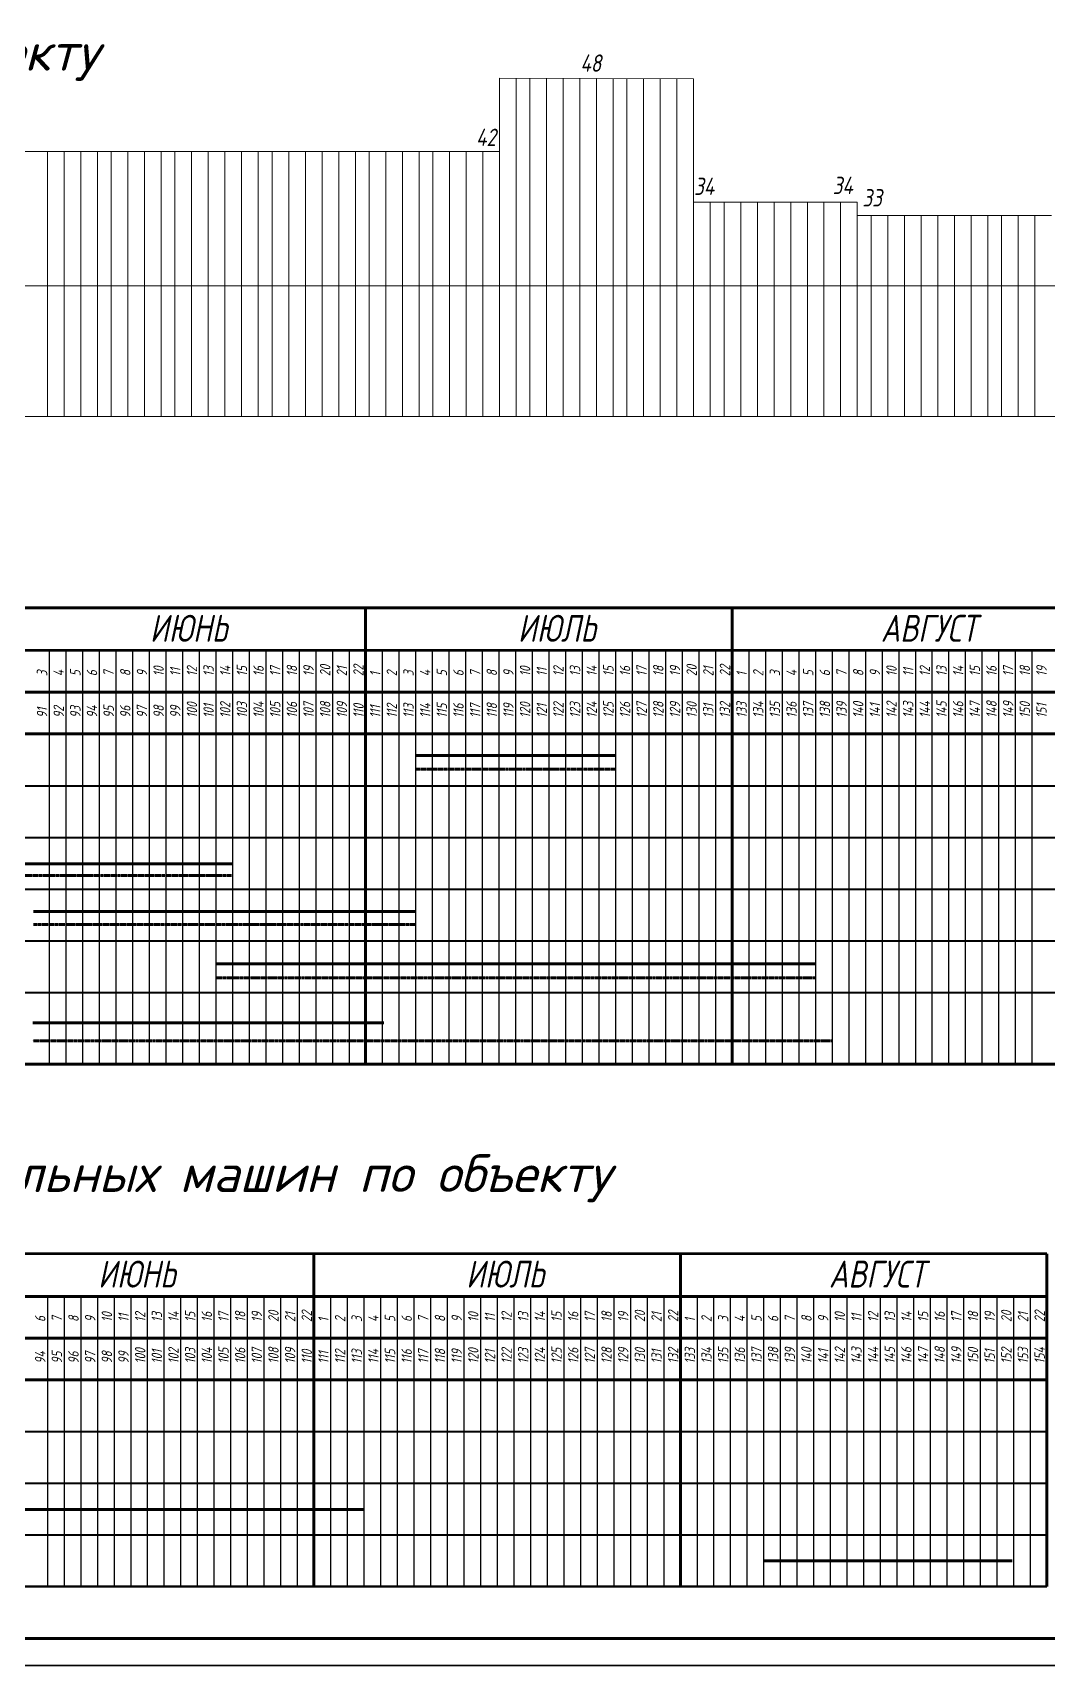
# Model space of a CAD drawing. Header units: millimetres. Extents: x -345369 to 252202, y 74562 to 424723.
# Drawn here: x -3174 to 15687, y 144201 to 174531 of the extents above; entities that cross this region are included whole.
import ezdxf

# ---------------------------------------------------------------- set-up
doc = ezdxf.new("R2010")
doc.units = ezdxf.units.MM
doc.linetypes.add('KL', pattern=[4, 2, -2])
for name, color, linetype in [('1STAIR2D', 30, 'Continuous'), ('A0-07', 30, 'Continuous'), ('A0-08', 101, 'Continuous')]:
    doc.layers.add(name, color=color, linetype=linetype)
doc.layers.add('Штампы&Таблицы', color=1, linetype='Continuous', lineweight=70)
doc.styles.add('RUSS', font='isocpeui.ttf', dxfattribs={"width": 0.8})
doc.styles.get("Standard").update_dxf_attribs({"font": 'isocpeur.TTF', "oblique": 15})

msp = doc.modelspace()

# ---------------------------------------------------------------- linework, layer by layer
at = {"layer": '1STAIR2D', "color": 0, "lineweight": 70}
msp.add_line((-37531.588271, 144700.907717), (43968.411729, 144700.907717), dxfattribs=at)
at = {"layer": '1STAIR2D', "color": 0}
msp.add_line((-39531.588271, 144200.907717), (44468.411729, 144200.907717), dxfattribs=at)
at = {"layer": 'A0-07', "color": 0, "lineweight": 20}
for p, q in [((5503.406932, 167398.502564), (5503.406932, 173683.690473)), ((5503.406932, 173683.690473), (9111.596075, 173670.995188)), ((5813.006932, 167398.502564), (5813.006932, 173683.690473)), ((5813.006932, 167398.502564), (5813.006932, 173683.690473)), ((6069.101332, 167398.502564), (6069.101332, 173683.690473)), ((6378.701332, 167398.502564), (6378.701332, 173683.690473)), ((6378.701332, 167398.502564), (6378.701332, 173683.690473)), ((6688.301332, 167398.502564), (6688.301332, 173683.690473)), ((6688.301332, 167398.502564), (6688.301332, 173683.690473)), ((6688.301332, 167398.502564), (6688.301332, 173683.690473)), ((6688.301332, 167398.502564), (6688.301332, 173683.690473)), ((6997.901675, 167398.502564), (6997.901675, 173670.995188)), ((6997.901675, 167398.502564), (6997.901675, 173670.995188)), ((7307.501675, 167398.502564), (7307.501675, 173670.995188)), ((7307.501675, 167398.502564), (7307.501675, 173670.995188)), ((7617.101675, 167398.502564), (7617.101675, 173670.995188)), ((7617.101675, 167398.502564), (7617.101675, 173670.995188)), ((7873.196075, 167398.502564), (7873.196075, 173670.995188)), ((8182.796075, 167398.502564), (8182.796075, 173670.995188)), ((8182.796075, 167398.502564), (8182.796075, 173670.995188)), ((8492.396075, 167398.502564), (8492.396075, 173670.995188)), ((8492.396075, 167398.502564), (8492.396075, 173670.995188)), ((8492.396075, 167398.502564), (8492.396075, 173670.995188)), ((8492.396075, 167398.502564), (8492.396075, 173670.995188)), ((8801.996075, 167398.502564), (8801.996075, 173670.995188)), ((8801.996075, 167398.502564), (8801.996075, 173670.995188)), ((8801.996075, 167398.502564), (8801.996075, 173670.995188)), ((8801.996075, 167398.502564), (8801.996075, 173670.995188)), ((9111.596075, 167398.502564), (9111.596075, 173670.995188)), ((9111.596075, 167398.502564), (9111.596075, 173670.995188)), ((-4082.759467, 172325.249653), (5503.406932, 172325.249653)), ((-2897.865067, 167398.502564), (-2897.865067, 172325.249653)), ((-2897.865067, 167398.502564), (-2897.865067, 172325.249653)), ((-2897.865067, 167398.502564), (-2897.865067, 172325.249653)), ((-2897.865067, 167398.502564), (-2897.865067, 172325.249653)), ((-2588.265067, 167398.502564), (-2588.265067, 172325.249653)), ((-2588.265067, 167398.502564), (-2588.265067, 172325.249653)), ((-2588.265067, 167398.502564), (-2588.265067, 172325.249653)), ((-2588.265067, 169208.984983), (-2588.265067, 172325.249653)), ((-2278.665067, 167398.502564), (-2278.665067, 172325.249653)), ((-1969.065067, 167398.502564), (-1969.065067, 172325.249653)), ((-1712.970667, 167398.502564), (-1712.970667, 172325.249653)), ((-1403.370667, 167398.502564), (-1403.370667, 172325.249653)), ((-1403.370667, 167398.502564), (-1403.370667, 172325.249653)), ((-1093.770667, 167398.502564), (-1093.770667, 172325.249653)), ((-1093.770667, 167398.502564), (-1093.770667, 172325.249653)), ((-784.170667, 167398.502564), (-784.170667, 172325.249653)), ((-784.170667, 167398.502564), (-784.170667, 172325.249653)), ((-528.076267, 167398.502564), (-528.076267, 172325.249653)), ((-218.476267, 167398.502564), (-218.476267, 172325.249653)), ((-218.476267, 167398.502564), (-218.476267, 172325.249653)), ((91.123733, 167398.502564), (91.123733, 172325.249653)), ((91.123733, 167398.502564), (91.123733, 172325.249653)), ((91.123733, 167398.502564), (91.123733, 172325.249653)), ((91.123733, 167398.502564), (91.123733, 172325.249653)), ((400.723733, 167398.502564), (400.723733, 172325.249653)), ((400.723733, 167398.502564), (400.723733, 172325.249653)), ((400.723733, 167398.502564), (400.723733, 172325.249653)), ((400.723733, 167398.502564), (400.723733, 172325.249653)), ((710.323733, 167398.502564), (710.323733, 172325.249653)), ((710.323733, 167398.502564), (710.323733, 172325.249653)), ((1019.923733, 167398.502564), (1019.923733, 172325.249653)), ((1019.923733, 167398.502564), (1019.923733, 172325.249653)), ((1276.018133, 167398.502564), (1276.018133, 172325.249653)), ((1585.618133, 167398.502564), (1585.618133, 172325.249653)), ((1585.618133, 167398.502564), (1585.618133, 172325.249653)), ((1895.218133, 167398.502564), (1895.218133, 172325.249653)), ((1895.218133, 167398.502564), (1895.218133, 172325.249653)), ((1895.218133, 167398.502564), (1895.218133, 172325.249653)), ((1895.218133, 167398.502564), (1895.218133, 172325.249653)), ((2204.818133, 167398.502564), (2204.818133, 172325.249653)), ((2204.818133, 167398.502564), (2204.818133, 172325.249653)), ((2204.818133, 167398.502564), (2204.818133, 172325.249653)), ((2204.818133, 167398.502564), (2204.818133, 172325.249653)), ((2514.418133, 167398.502564), (2514.418133, 172325.249653)), ((2824.018133, 167398.502564), (2824.018133, 172325.249653)), ((3080.112533, 167398.502564), (3080.112533, 172325.249653)), ((3389.712533, 167398.502564), (3389.712533, 172325.249653)), ((3389.712533, 167398.502564), (3389.712533, 172325.249653)), ((3699.312533, 167398.502564), (3699.312533, 172325.249653)), ((3699.312533, 167398.502564), (3699.312533, 172325.249653)), ((4008.912533, 167398.502564), (4008.912533, 172325.249653)), ((4008.912533, 167398.502564), (4008.912533, 172325.249653)), ((4265.006932, 167398.502564), (4265.006932, 172325.249653)), ((4574.606932, 167398.502564), (4574.606932, 172325.249653)), ((4574.606932, 167398.502564), (4574.606932, 172325.249653)), ((4884.206932, 167398.502564), (4884.206932, 172325.249653)), ((4884.206932, 167398.502564), (4884.206932, 172325.249653)), ((4884.206932, 167398.502564), (4884.206932, 172325.249653)), ((4884.206932, 167398.502564), (4884.206932, 172325.249653)), ((5193.806932, 167398.502564), (5193.806932, 172325.249653)), ((5193.806932, 167398.502564), (5193.806932, 172325.249653)), ((5193.806932, 167398.502564), (5193.806932, 172325.249653)), ((5193.806932, 167398.502564), (5193.806932, 172325.249653)), ((5503.406932, 167398.502564), (5503.406932, 172325.249653)), ((6997.901332, 167398.502564), (6997.901332, 172325.249653)), ((9111.596075, 171382.823578), (12154.090475, 171382.823578)), ((9421.196075, 167398.502564), (9421.196075, 171382.823578)), ((9421.196075, 167398.502564), (9421.196075, 171382.823578)), ((9677.290475, 167398.502564), (9677.290475, 171382.823578)), ((9986.890475, 167398.502564), (9986.890475, 171382.823578)), ((9986.890475, 167398.502564), (9986.890475, 171382.823578)), ((10296.490475, 167398.502564), (10296.490475, 171382.823578)), ((10296.490475, 167398.502564), (10296.490475, 171382.823578)), ((10296.490475, 167398.502564), (10296.490475, 171382.823578)), ((10296.490475, 167398.502564), (10296.490475, 171382.823578)), ((10606.090475, 167398.502564), (10606.090475, 171382.823578)), ((10606.090475, 167398.502564), (10606.090475, 171382.823578)), ((10915.690475, 167398.502564), (10915.690475, 171382.823578)), ((10915.690475, 167398.502564), (10915.690475, 171382.823578)), ((11225.290475, 167398.502564), (11225.290475, 171382.823578)), ((11225.290475, 167398.502564), (11225.290475, 171382.823578)), ((11225.290475, 167398.502564), (11225.290475, 171382.823578)), ((11225.290475, 167398.502564), (11225.290475, 171382.823578)), ((11534.890475, 167398.502564), (11534.890475, 171382.823578)), ((11534.890475, 167398.502564), (11534.890475, 171382.823578)), ((11534.890475, 167398.502564), (11534.890475, 171382.823578)), ((11534.890475, 167398.502564), (11534.890475, 171382.823578)), ((11844.490475, 167398.502564), (11844.490475, 171382.823578)), ((11844.490475, 167398.502564), (11844.490475, 171382.823578)), ((12154.090475, 167398.502564), (12154.090475, 171382.823578)), ((12154.090475, 167398.502564), (12154.090475, 171382.823578)), ((12154.090475, 171134.633592), (15762.279274, 171134.633592)), ((12410.184875, 167398.502564), (12410.184875, 171134.633592)), ((12719.784875, 167398.502564), (12719.784875, 171134.633592)), ((12719.784875, 167398.502564), (12719.784875, 171134.633592)), ((13029.384875, 167398.502564), (13029.384875, 171134.633592)), ((13029.384875, 167398.502564), (13029.384875, 171134.633592)), ((13029.384875, 167398.502564), (13029.384875, 171134.633592)), ((13029.384875, 167398.502564), (13029.384875, 171134.633592)), ((13338.984875, 167398.502564), (13338.984875, 171134.633592)), ((13338.984875, 167398.502564), (13338.984875, 171134.633592)), ((13338.984875, 167398.502564), (13338.984875, 171134.633592)), ((13648.584875, 167398.502564), (13648.584875, 171134.633592)), ((13648.584875, 167398.502564), (13648.584875, 171134.633592)), ((13648.584875, 167398.502564), (13648.584875, 171134.633592)), ((13648.584875, 167398.502564), (13648.584875, 171134.633592)), ((13958.184875, 167398.502564), (13958.184875, 171134.633592)), ((13958.184875, 167398.502564), (13958.184875, 171134.633592)), ((13958.184875, 167398.502564), (13958.184875, 171134.633592)), ((13958.184875, 167398.502564), (13958.184875, 171134.633592)), ((14267.784875, 167398.502564), (14267.784875, 171134.633592)), ((14267.784875, 167398.502564), (14267.784875, 171134.633592)), ((14577.384875, 167398.502564), (14577.384875, 171134.633592)), ((14577.384875, 167398.502564), (14577.384875, 171134.633592)), ((14833.479274, 167398.502564), (14833.479274, 171134.633592)), ((15143.079274, 167398.502564), (15143.079274, 171134.633592)), ((15143.079274, 167398.502564), (15143.079274, 171134.633592)), ((15452.679274, 167398.502564), (15452.679274, 171134.633592)), ((15452.679274, 167398.502564), (15452.679274, 171134.633592)), ((15452.679274, 167398.502564), (15452.679274, 171134.633592)), ((15452.679274, 167398.502564), (15452.679274, 171134.633592)), ((2204.818133, 169208.984983), (2204.818133, 170279.569971)), ((24631.400259, 169829.367819), (-30136.174907, 169829.367819)), ((-30136.174907, 169829.367819), (24518.909212, 169829.367819)), ((-30001.353063, 167398.502564), (24217.056874, 167398.502564))]:
    msp.add_line(p, q, dxfattribs=at)
at = {"layer": 'A0-07', "color": 0, "lineweight": 70}
for p, q in [((3015.934454, 162276.409595), (3015.934454, 163839.354346)), ((9827.134454, 162276.409595), (9827.134454, 163839.354346)), ((3015.934454, 162276.409595), (3015.934454, 161502.409595)), ((9827.134454, 162276.409595), (9827.134454, 161502.409595)), ((3015.934454, 161904.354346), (3015.934454, 155366.776444)), ((9827.134454, 161904.354346), (9827.134454, 155366.776444)), ((2053.766183, 150279.690605), (2053.766183, 151842.635356)), ((8864.966183, 150279.690605), (8864.966183, 151842.635356)), ((15676.166183, 150279.690605), (15676.166183, 151842.635356)), ((2053.766183, 150279.690605), (2053.766183, 149505.690605)), ((8864.966183, 150279.690605), (8864.966183, 149505.690605)), ((15676.166183, 150279.690605), (15676.166183, 149505.690605)), ((2053.766183, 149907.635356), (2053.766183, 146623.901654)), ((8864.966183, 149907.635356), (8864.966183, 146623.901654)), ((15676.166183, 149907.635356), (15676.166183, 146623.901654)), ((2053.766183, 146623.901654), (2053.766183, 145663.399629)), ((8864.966183, 146623.901654), (8864.966183, 145663.399629)), ((15676.166183, 146623.901654), (15676.166183, 145663.399629))]:
    msp.add_line(p, q, dxfattribs=at)
at = {"layer": 'A0-07', "color": 0, "lineweight": 90}
for p, q in [((7659.934454, 161102.286282), (3944.734454, 161102.286282)), ((-6906.458548, 159091.572009), (538.475461, 159091.572009)), ((-3160.376823, 158202.333104), (3943.068841, 158202.333104)), ((252.548197, 157232.93854), (11369.035923, 157232.93854)), ((-3172.007924, 156139.418992), (3354.81393, 156139.418992)), ((-21785.433817, 147094.853019), (2982.566183, 147094.853019)), ((15034.246469, 146143.650642), (10412.966183, 146143.650642))]:
    msp.add_line(p, q, dxfattribs=at)
at = {"layer": 'A0-07', "color": 0, "linetype": 'KL', "lineweight": 90}
for p, q in [((7659.934454, 160846.804328), (3944.734454, 160846.804328)), ((524.219395, 158873.515929), (-6869.106248, 158873.515929)), ((-3160.376823, 157965.485099), (3942.711676, 157965.485099)), ((11384.214776, 156969.92355), (237.433076, 156969.92355)), ((11384.214776, 156969.92355), (11384.214776, 156969.92355)), ((11682.757005, 155805.072014), (-3172.007924, 155805.072014))]:
    msp.add_line(p, q, dxfattribs=at)
at = {"layer": 'A0-08', "color": 0, "lineweight": 70}
for p, q in [((-24834.365944, 163854.299097), (30260.734454, 163839.354346)), ((-24228.865546, 163050.409595), (30260.734454, 163065.354346)), ((-24228.865546, 162276.409595), (30260.734454, 162276.409595)), ((-17417.665546, 162276.503887), (30260.734454, 162276.409595)), ((-31645.565944, 161502.409595), (30260.734454, 161502.409595)), ((-24834.365944, 161502.409595), (30260.734454, 161502.409595)), ((-31645.565944, 155366.776444), (30260.734454, 155366.776444)), ((-24834.365944, 155366.776444), (30260.734454, 155366.776444)), ((-32607.734216, 151857.580106), (15676.166183, 151842.635356)), ((-25796.534216, 151857.580106), (15676.166183, 151842.635356)), ((-25191.033817, 151053.690605), (15676.166183, 151053.690605)), ((-18379.833817, 151053.690605), (15676.166183, 151053.690605)), ((-25191.033817, 150279.690605), (15676.166183, 150279.690605)), ((-18379.833817, 150279.784897), (15676.166183, 150279.784897)), ((-32607.734216, 149505.690605), (15676.166183, 149505.690605)), ((-25796.534216, 149505.690605), (15676.166183, 149505.690605))]:
    msp.add_line(p, q, dxfattribs=at)
at = {"layer": 'A0-08', "color": 0}
for p, q in [((-2866.465546, 163050.409595), (-2866.465546, 162276.409595)), ((-2556.865546, 163050.409595), (-2556.865546, 162276.409595)), ((-2247.265546, 163050.409595), (-2247.265546, 162276.409595)), ((-1937.665546, 163050.409595), (-1937.665546, 162276.409595)), ((-1628.065546, 163050.409595), (-1628.065546, 162276.409595)), ((-1318.465546, 163050.409595), (-1318.465546, 162276.409595)), ((-1008.865546, 163050.409595), (-1008.865546, 162276.409595)), ((-699.265546, 163050.409595), (-699.265546, 162276.409595)), ((-389.665546, 163050.409595), (-389.665546, 162276.409595)), ((-80.065546, 163050.409595), (-80.065546, 162276.409595)), ((229.534454, 163050.409595), (229.534454, 162276.409595)), ((539.134454, 163050.409595), (539.134454, 162276.409595)), ((848.734454, 163050.409595), (848.734454, 162276.409595)), ((1158.334454, 163050.409595), (1158.334454, 162276.409595)), ((1467.934454, 163050.409595), (1467.934454, 162276.409595)), ((1777.534454, 163050.409595), (1777.534454, 162276.409595)), ((2087.134454, 163050.409595), (2087.134454, 162276.409595)), ((2396.734454, 163050.409595), (2396.734454, 162276.409595)), ((2706.334454, 163050.409595), (2706.334454, 162276.409595)), ((3325.534454, 163050.409595), (3325.534454, 162276.409595)), ((3635.134454, 163050.409595), (3635.134454, 162276.409595)), ((3944.734454, 163050.409595), (3944.734454, 162276.409595)), ((4254.334454, 163050.409595), (4254.334454, 162276.409595)), ((4563.934454, 163050.409595), (4563.934454, 162276.409595)), ((4873.534454, 163050.409595), (4873.534454, 162276.409595)), ((5183.134454, 163050.409595), (5183.134454, 162276.409595)), ((5492.734454, 163050.409595), (5492.734454, 162276.409595)), ((5802.334454, 163050.409595), (5802.334454, 162276.409595)), ((6111.934454, 163050.409595), (6111.934454, 162276.409595)), ((6421.534454, 163050.409595), (6421.534454, 162276.409595)), ((6731.134454, 163050.409595), (6731.134454, 162276.409595)), ((7040.734454, 163050.409595), (7040.734454, 162276.409595)), ((7350.334454, 163050.409595), (7350.334454, 162276.409595)), ((7659.934454, 163050.409595), (7659.934454, 162276.409595)), ((7969.534454, 163050.409595), (7969.534454, 162276.409595)), ((8279.134454, 163050.409595), (8279.134454, 162276.409595)), ((8588.734454, 163050.409595), (8588.734454, 162276.409595)), ((8898.334454, 163050.409595), (8898.334454, 162276.409595)), ((9207.934454, 163050.409595), (9207.934454, 162276.409595)), ((9517.534454, 163050.409595), (9517.534454, 162276.409595)), ((10136.734454, 163050.409595), (10136.734454, 162276.409595)), ((10446.334454, 163050.409595), (10446.334454, 162276.409595)), ((10755.934454, 163050.409595), (10755.934454, 162276.409595)), ((11065.534454, 163050.409595), (11065.534454, 162276.409595)), ((11375.134454, 163050.409595), (11375.134454, 162276.409595)), ((11684.734454, 163050.409595), (11684.734454, 162276.409595)), ((11994.334454, 163050.409595), (11994.334454, 162276.409595)), ((12303.934454, 163050.409595), (12303.934454, 162276.409595)), ((12613.534454, 163050.409595), (12613.534454, 162276.409595)), ((12923.134454, 163050.409595), (12923.134454, 162276.409595)), ((13232.734454, 163050.409595), (13232.734454, 162276.409595)), ((13542.334454, 163050.409595), (13542.334454, 162276.409595)), ((13851.934454, 163050.409595), (13851.934454, 162276.409595)), ((14161.534454, 163050.409595), (14161.534454, 162276.409595)), ((14471.134454, 163050.409595), (14471.134454, 162276.409595)), ((14780.734454, 163050.409595), (14780.734454, 162276.409595)), ((15090.334454, 163050.409595), (15090.334454, 162276.409595)), ((15399.934454, 163050.409595), (15399.934454, 162276.409595)), ((-2866.465546, 162276.409595), (-2866.465546, 161502.409595)), ((-2556.865546, 162276.409595), (-2556.865546, 161502.409595)), ((-2247.265546, 162276.409595), (-2247.265546, 161502.409595)), ((-1937.665546, 162276.409595), (-1937.665546, 161502.409595)), ((-1628.065546, 162276.409595), (-1628.065546, 161502.409595)), ((-1318.465546, 162276.409595), (-1318.465546, 161502.409595)), ((-1008.865546, 162276.409595), (-1008.865546, 161502.409595)), ((-699.265546, 162276.409595), (-699.265546, 161502.409595)), ((-389.665546, 162276.409595), (-389.665546, 161502.409595)), ((-80.065546, 162276.409595), (-80.065546, 161502.409595)), ((229.534454, 162276.409595), (229.534454, 161502.409595)), ((539.134454, 162276.409595), (539.134454, 161502.409595)), ((848.734454, 162276.409595), (848.734454, 161502.409595)), ((1158.334454, 162276.409595), (1158.334454, 161502.409595)), ((1467.934454, 162276.409595), (1467.934454, 161502.409595)), ((1777.534454, 162276.409595), (1777.534454, 161502.409595)), ((2087.134454, 162276.409595), (2087.134454, 161502.409595)), ((2396.734454, 162276.409595), (2396.734454, 161502.409595)), ((2706.334454, 162276.409595), (2706.334454, 161502.409595)), ((3325.534454, 162276.409595), (3325.534454, 161502.409595)), ((3635.134454, 162276.409595), (3635.134454, 161502.409595)), ((3944.734454, 162276.409595), (3944.734454, 161502.409595)), ((4254.334454, 162276.409595), (4254.334454, 161502.409595)), ((4563.934454, 162276.409595), (4563.934454, 161502.409595)), ((4873.534454, 162276.409595), (4873.534454, 161502.409595)), ((5183.134454, 162276.409595), (5183.134454, 161502.409595)), ((5492.734454, 162276.409595), (5492.734454, 161502.409595)), ((5802.334454, 162276.409595), (5802.334454, 161502.409595)), ((6111.934454, 162276.409595), (6111.934454, 161502.409595)), ((6421.534454, 162276.409595), (6421.534454, 161502.409595)), ((6731.134454, 162276.409595), (6731.134454, 161502.409595)), ((7040.734454, 162276.409595), (7040.734454, 161502.409595)), ((7350.334454, 162276.409595), (7350.334454, 161502.409595)), ((7659.934454, 162276.409595), (7659.934454, 161502.409595)), ((7969.534454, 162276.409595), (7969.534454, 161502.409595)), ((8279.134454, 162276.409595), (8279.134454, 161502.409595)), ((8588.734454, 162276.409595), (8588.734454, 161502.409595)), ((8898.334454, 162276.409595), (8898.334454, 161502.409595)), ((9207.934454, 162276.409595), (9207.934454, 161502.409595)), ((9517.534454, 162276.409595), (9517.534454, 161502.409595)), ((10136.734454, 162276.409595), (10136.734454, 161502.409595)), ((10446.334454, 162276.409595), (10446.334454, 161502.409595)), ((10755.934454, 162276.409595), (10755.934454, 161502.409595)), ((11065.534454, 162276.409595), (11065.534454, 161502.409595)), ((11375.134454, 162276.409595), (11375.134454, 161502.409595)), ((11684.734454, 162276.409595), (11684.734454, 161502.409595)), ((11994.334454, 162276.409595), (11994.334454, 161502.409595)), ((12303.934454, 162276.409595), (12303.934454, 161502.409595)), ((12613.534454, 162276.409595), (12613.534454, 161502.409595)), ((12923.134454, 162276.409595), (12923.134454, 161502.409595)), ((13232.734454, 162276.409595), (13232.734454, 161502.409595)), ((13542.334454, 162276.409595), (13542.334454, 161502.409595)), ((13851.934454, 162276.409595), (13851.934454, 161502.409595)), ((14161.534454, 162276.409595), (14161.534454, 161502.409595)), ((14471.134454, 162276.409595), (14471.134454, 161502.409595)), ((14780.734454, 162276.409595), (14780.734454, 161502.409595)), ((15090.334454, 162276.409595), (15090.334454, 161502.409595)), ((15399.934454, 162276.409595), (15399.934454, 161502.409595)), ((-2866.465546, 161502.409595), (-2866.465546, 155366.776444)), ((-2556.865546, 161502.409595), (-2556.865546, 155366.776444)), ((-2247.265546, 161502.409595), (-2247.265546, 155366.776444)), ((-1937.665546, 161502.409595), (-1937.665546, 155366.776444)), ((-1628.065546, 161502.409595), (-1628.065546, 155366.776444)), ((-1318.465546, 161502.409595), (-1318.465546, 155366.776444)), ((-1008.865546, 161502.409595), (-1008.865546, 155366.776444)), ((-699.265546, 161502.409595), (-699.265546, 155366.776444)), ((-389.665546, 161502.409595), (-389.665546, 155366.776444)), ((-80.065546, 161502.409595), (-80.065546, 155366.776444)), ((229.534454, 161502.409595), (229.534454, 155366.776444)), ((539.134454, 161502.409595), (539.134454, 155366.776444)), ((848.734454, 161502.409595), (848.734454, 155366.776444)), ((1158.334454, 161502.409595), (1158.334454, 155366.776444)), ((1467.934454, 161502.409595), (1467.934454, 155366.776444)), ((1777.534454, 161502.409595), (1777.534454, 155366.776444)), ((2087.134454, 161502.409595), (2087.134454, 155366.776444)), ((2396.734454, 161502.409595), (2396.734454, 155366.776444)), ((2706.334454, 161502.409595), (2706.334454, 155366.776444)), ((3325.534454, 161502.409595), (3325.534454, 155366.776444)), ((3635.134454, 161502.409595), (3635.134454, 155366.776444)), ((3944.734454, 161502.409595), (3944.734454, 155366.776444)), ((4254.334454, 161502.409595), (4254.334454, 155366.776444)), ((4563.934454, 161502.409595), (4563.934454, 155366.776444)), ((4873.534454, 161502.409595), (4873.534454, 155366.776444)), ((5183.134454, 161502.409595), (5183.134454, 155366.776444)), ((5492.734454, 161502.409595), (5492.734454, 155366.776444)), ((5802.334454, 161502.409595), (5802.334454, 155366.776444)), ((6111.934454, 161502.409595), (6111.934454, 155366.776444)), ((6421.534454, 161502.409595), (6421.534454, 155366.776444)), ((6731.134454, 161502.409595), (6731.134454, 155366.776444)), ((7040.734454, 161502.409595), (7040.734454, 155366.776444)), ((7350.334454, 161502.409595), (7350.334454, 155366.776444)), ((7659.934454, 161502.409595), (7659.934454, 155366.776444)), ((7969.534454, 161502.409595), (7969.534454, 155366.776444)), ((8279.134454, 161502.409595), (8279.134454, 155366.776444)), ((8588.734454, 161502.409595), (8588.734454, 155366.776444)), ((8898.334454, 161502.409595), (8898.334454, 155366.776444)), ((9207.934454, 161502.409595), (9207.934454, 155366.776444)), ((9517.534454, 161502.409595), (9517.534454, 155366.776444)), ((10136.734454, 161502.409595), (10136.734454, 155366.776444)), ((10446.334454, 161502.409595), (10446.334454, 155366.776444)), ((10755.934454, 161502.409595), (10755.934454, 155366.776444)), ((11065.534454, 161502.409595), (11065.534454, 155366.776444)), ((11375.134454, 161502.409595), (11375.134454, 155366.776444)), ((11684.734454, 161502.409595), (11684.734454, 155366.776444)), ((11994.334454, 161502.409595), (11994.334454, 155366.776444)), ((12303.934454, 161502.409595), (12303.934454, 155366.776444)), ((12613.534454, 161502.409595), (12613.534454, 155366.776444)), ((12923.134454, 161502.409595), (12923.134454, 155366.776444)), ((13232.734454, 161502.409595), (13232.734454, 155366.776444)), ((13542.334454, 161502.409595), (13542.334454, 155366.776444)), ((13851.934454, 161502.409595), (13851.934454, 155366.776444)), ((14161.534454, 161502.409595), (14161.534454, 155366.776444)), ((14471.134454, 161502.409595), (14471.134454, 155366.776444)), ((14780.734454, 161502.409595), (14780.734454, 155366.776444)), ((15090.334454, 161502.409595), (15090.334454, 155366.776444)), ((15399.934454, 161502.409595), (15399.934454, 155366.776444)), ((-2899.833817, 151053.690605), (-2899.833817, 150279.690605)), ((-2590.233817, 151053.690605), (-2590.233817, 150279.690605)), ((-2280.633817, 151053.690605), (-2280.633817, 150279.690605)), ((-1971.033817, 151053.690605), (-1971.033817, 150279.690605)), ((-1661.433817, 151053.690605), (-1661.433817, 150279.690605)), ((-1351.833817, 151053.690605), (-1351.833817, 150279.690605)), ((-1042.233817, 151053.690605), (-1042.233817, 150279.690605)), ((-732.633817, 151053.690605), (-732.633817, 150279.690605)), ((-423.033817, 151053.690605), (-423.033817, 150279.690605)), ((-113.433817, 151053.690605), (-113.433817, 150279.690605)), ((196.166183, 151053.690605), (196.166183, 150279.690605)), ((505.766183, 151053.690605), (505.766183, 150279.690605)), ((815.366183, 151053.690605), (815.366183, 150279.690605)), ((1124.966183, 151053.690605), (1124.966183, 150279.690605)), ((1434.566183, 151053.690605), (1434.566183, 150279.690605)), ((1744.166183, 151053.690605), (1744.166183, 150279.690605)), ((2363.366183, 151053.690605), (2363.366183, 150279.690605)), ((2672.966183, 151053.690605), (2672.966183, 150279.690605)), ((2982.566183, 151053.690605), (2982.566183, 150279.690605)), ((3292.166183, 151053.690605), (3292.166183, 150279.690605)), ((3601.766183, 151053.690605), (3601.766183, 150279.690605)), ((3911.366183, 151053.690605), (3911.366183, 150279.690605)), ((4220.966183, 151053.690605), (4220.966183, 150279.690605)), ((4530.566183, 151053.690605), (4530.566183, 150279.690605)), ((4840.166183, 151053.690605), (4840.166183, 150279.690605)), ((5149.766183, 151053.690605), (5149.766183, 150279.690605)), ((5459.366183, 151053.690605), (5459.366183, 150279.690605)), ((5768.966183, 151053.690605), (5768.966183, 150279.690605)), ((6078.566183, 151053.690605), (6078.566183, 150279.690605)), ((6388.166183, 151053.690605), (6388.166183, 150279.690605)), ((6697.766183, 151053.690605), (6697.766183, 150279.690605)), ((7007.366183, 151053.690605), (7007.366183, 150279.690605)), ((7316.966183, 151053.690605), (7316.966183, 150279.690605)), ((7626.566183, 151053.690605), (7626.566183, 150279.690605)), ((7936.166183, 151053.690605), (7936.166183, 150279.690605)), ((8245.766183, 151053.690605), (8245.766183, 150279.690605)), ((8555.366183, 151053.690605), (8555.366183, 150279.690605)), ((9174.566183, 151053.690605), (9174.566183, 150279.690605)), ((9484.166183, 151053.690605), (9484.166183, 150279.690605)), ((9793.766183, 151053.690605), (9793.766183, 150279.690605)), ((10103.366183, 151053.690605), (10103.366183, 150279.690605)), ((10412.966183, 151053.690605), (10412.966183, 150279.690605)), ((10722.566183, 151053.690605), (10722.566183, 150279.690605)), ((11032.166183, 151053.690605), (11032.166183, 150279.690605)), ((11341.766183, 151053.690605), (11341.766183, 150279.690605)), ((11651.366183, 151053.690605), (11651.366183, 150279.690605)), ((11960.966183, 151053.690605), (11960.966183, 150279.690605)), ((12270.566183, 151053.690605), (12270.566183, 150279.690605)), ((12580.166183, 151053.690605), (12580.166183, 150279.690605)), ((12889.766183, 151053.690605), (12889.766183, 150279.690605)), ((13199.366183, 151053.690605), (13199.366183, 150279.690605)), ((13508.966183, 151053.690605), (13508.966183, 150279.690605)), ((13818.566183, 151053.690605), (13818.566183, 150279.690605)), ((14128.166183, 151053.690605), (14128.166183, 150279.690605)), ((14437.766183, 151053.690605), (14437.766183, 150279.690605)), ((14747.366183, 151053.690605), (14747.366183, 150279.690605)), ((15056.966183, 151053.690605), (15056.966183, 150279.690605)), ((15366.566183, 151053.690605), (15366.566183, 150279.690605)), ((-2899.833817, 150279.690605), (-2899.833817, 149505.690605)), ((-2590.233817, 150279.690605), (-2590.233817, 149505.690605)), ((-2280.633817, 150279.690605), (-2280.633817, 149505.690605)), ((-1971.033817, 150279.690605), (-1971.033817, 149505.690605)), ((-1661.433817, 150279.690605), (-1661.433817, 149505.690605)), ((-1351.833817, 150279.690605), (-1351.833817, 149505.690605)), ((-1042.233817, 150279.690605), (-1042.233817, 149505.690605)), ((-732.633817, 150279.690605), (-732.633817, 149505.690605)), ((-423.033817, 150279.690605), (-423.033817, 149505.690605)), ((-113.433817, 150279.690605), (-113.433817, 149505.690605)), ((196.166183, 150279.690605), (196.166183, 149505.690605)), ((505.766183, 150279.690605), (505.766183, 149505.690605)), ((815.366183, 150279.690605), (815.366183, 149505.690605)), ((1124.966183, 150279.690605), (1124.966183, 149505.690605)), ((1434.566183, 150279.690605), (1434.566183, 149505.690605)), ((1744.166183, 150279.690605), (1744.166183, 149505.690605)), ((2363.366183, 150279.690605), (2363.366183, 149505.690605)), ((2672.966183, 150279.690605), (2672.966183, 149505.690605)), ((2982.566183, 150279.690605), (2982.566183, 149505.690605)), ((3292.166183, 150279.690605), (3292.166183, 149505.690605)), ((3601.766183, 150279.690605), (3601.766183, 149505.690605)), ((3911.366183, 150279.690605), (3911.366183, 149505.690605)), ((4220.966183, 150279.690605), (4220.966183, 149505.690605)), ((4530.566183, 150279.690605), (4530.566183, 149505.690605)), ((4840.166183, 150279.690605), (4840.166183, 149505.690605)), ((5149.766183, 150279.690605), (5149.766183, 149505.690605)), ((5459.366183, 150279.690605), (5459.366183, 149505.690605)), ((5768.966183, 150279.690605), (5768.966183, 149505.690605)), ((6078.566183, 150279.690605), (6078.566183, 149505.690605)), ((6388.166183, 150279.690605), (6388.166183, 149505.690605)), ((6697.766183, 150279.690605), (6697.766183, 149505.690605)), ((7007.366183, 150279.690605), (7007.366183, 149505.690605)), ((7316.966183, 150279.690605), (7316.966183, 149505.690605)), ((7626.566183, 150279.690605), (7626.566183, 149505.690605)), ((7936.166183, 150279.690605), (7936.166183, 149505.690605)), ((8245.766183, 150279.690605), (8245.766183, 149505.690605)), ((8555.366183, 150279.690605), (8555.366183, 149505.690605)), ((9174.566183, 150279.690605), (9174.566183, 149505.690605)), ((9484.166183, 150279.690605), (9484.166183, 149505.690605)), ((9793.766183, 150279.690605), (9793.766183, 149505.690605)), ((10103.366183, 150279.690605), (10103.366183, 149505.690605)), ((10412.966183, 150279.690605), (10412.966183, 149505.690605)), ((10722.566183, 150279.690605), (10722.566183, 149505.690605)), ((11032.166183, 150279.690605), (11032.166183, 149505.690605)), ((11341.766183, 150279.690605), (11341.766183, 149505.690605)), ((11651.366183, 150279.690605), (11651.366183, 149505.690605)), ((11960.966183, 150279.690605), (11960.966183, 149505.690605)), ((12270.566183, 150279.690605), (12270.566183, 149505.690605)), ((12580.166183, 150279.690605), (12580.166183, 149505.690605)), ((12889.766183, 150279.690605), (12889.766183, 149505.690605)), ((13199.366183, 150279.690605), (13199.366183, 149505.690605)), ((13508.966183, 150279.690605), (13508.966183, 149505.690605)), ((13818.566183, 150279.690605), (13818.566183, 149505.690605)), ((14128.166183, 150279.690605), (14128.166183, 149505.690605)), ((14437.766183, 150279.690605), (14437.766183, 149505.690605)), ((14747.366183, 150279.690605), (14747.366183, 149505.690605)), ((15056.966183, 150279.690605), (15056.966183, 149505.690605)), ((15366.566183, 150279.690605), (15366.566183, 149505.690605)), ((-2899.833817, 149505.690605), (-2899.833817, 146623.901654)), ((-2590.233817, 149505.690605), (-2590.233817, 146623.901654)), ((-2280.633817, 149505.690605), (-2280.633817, 146623.901654)), ((-1971.033817, 149505.690605), (-1971.033817, 146623.901654)), ((-1661.433817, 149505.690605), (-1661.433817, 146623.901654)), ((-1351.833817, 149505.690605), (-1351.833817, 146623.901654)), ((-1042.233817, 149505.690605), (-1042.233817, 146623.901654)), ((-732.633817, 149505.690605), (-732.633817, 146623.901654)), ((-423.033817, 149505.690605), (-423.033817, 146623.901654)), ((-113.433817, 149505.690605), (-113.433817, 146623.901654)), ((196.166183, 149505.690605), (196.166183, 146623.901654)), ((505.766183, 149505.690605), (505.766183, 146623.901654)), ((815.366183, 149505.690605), (815.366183, 146623.901654)), ((1124.966183, 149505.690605), (1124.966183, 146623.901654)), ((1434.566183, 149505.690605), (1434.566183, 146623.901654)), ((1744.166183, 149505.690605), (1744.166183, 146623.901654)), ((2363.366183, 149505.690605), (2363.366183, 146623.901654)), ((2672.966183, 149505.690605), (2672.966183, 146623.901654)), ((2982.566183, 149505.690605), (2982.566183, 146623.901654)), ((3292.166183, 149505.690605), (3292.166183, 146623.901654)), ((3601.766183, 149505.690605), (3601.766183, 146623.901654)), ((3911.366183, 149505.690605), (3911.366183, 146623.901654)), ((4220.966183, 149505.690605), (4220.966183, 146623.901654)), ((4530.566183, 149505.690605), (4530.566183, 146623.901654)), ((4840.166183, 149505.690605), (4840.166183, 146623.901654)), ((5149.766183, 149505.690605), (5149.766183, 146623.901654)), ((5459.366183, 149505.690605), (5459.366183, 146623.901654)), ((5768.966183, 149505.690605), (5768.966183, 146623.901654)), ((6078.566183, 149505.690605), (6078.566183, 146623.901654)), ((6388.166183, 149505.690605), (6388.166183, 146623.901654)), ((6697.766183, 149505.690605), (6697.766183, 146623.901654)), ((7007.366183, 149505.690605), (7007.366183, 146623.901654)), ((7316.966183, 149505.690605), (7316.966183, 146623.901654)), ((7626.566183, 149505.690605), (7626.566183, 146623.901654)), ((7936.166183, 149505.690605), (7936.166183, 146623.901654)), ((8245.766183, 149505.690605), (8245.766183, 146623.901654)), ((8555.366183, 149505.690605), (8555.366183, 146623.901654)), ((9174.566183, 149505.690605), (9174.566183, 146623.901654)), ((9484.166183, 149505.690605), (9484.166183, 146623.901654)), ((9793.766183, 149505.690605), (9793.766183, 146623.901654)), ((10103.366183, 149505.690605), (10103.366183, 146623.901654)), ((10412.966183, 149505.690605), (10412.966183, 146623.901654)), ((10722.566183, 149505.690605), (10722.566183, 146623.901654)), ((11032.166183, 149505.690605), (11032.166183, 146623.901654)), ((11341.766183, 149505.690605), (11341.766183, 146623.901654)), ((11651.366183, 149505.690605), (11651.366183, 146623.901654)), ((11960.966183, 149505.690605), (11960.966183, 146623.901654)), ((12270.566183, 149505.690605), (12270.566183, 146623.901654)), ((12580.166183, 149505.690605), (12580.166183, 146623.901654)), ((12889.766183, 149505.690605), (12889.766183, 146623.901654)), ((13199.366183, 149505.690605), (13199.366183, 146623.901654)), ((13508.966183, 149505.690605), (13508.966183, 146623.901654)), ((13818.566183, 149505.690605), (13818.566183, 146623.901654)), ((14128.166183, 149505.690605), (14128.166183, 146623.901654)), ((14437.766183, 149505.690605), (14437.766183, 146623.901654)), ((14747.366183, 149505.690605), (14747.366183, 146623.901654)), ((15056.966183, 149505.690605), (15056.966183, 146623.901654)), ((15366.566183, 149505.690605), (15366.566183, 146623.901654)), ((-2899.833817, 146623.901654), (-2899.833817, 145663.399629)), ((-2590.233817, 146623.901654), (-2590.233817, 145663.399629)), ((-2280.633817, 146623.901654), (-2280.633817, 145663.399629)), ((-1971.033817, 146623.901654), (-1971.033817, 145663.399629)), ((-1661.433817, 146623.901654), (-1661.433817, 145663.399629)), ((-1351.833817, 146623.901654), (-1351.833817, 145663.399629)), ((-1042.233817, 146623.901654), (-1042.233817, 145663.399629)), ((-732.633817, 146623.901654), (-732.633817, 145663.399629)), ((-423.033817, 146623.901654), (-423.033817, 145663.399629)), ((-113.433817, 146623.901654), (-113.433817, 145663.399629)), ((196.166183, 146623.901654), (196.166183, 145663.399629)), ((505.766183, 146623.901654), (505.766183, 145663.399629)), ((815.366183, 146623.901654), (815.366183, 145663.399629)), ((1124.966183, 146623.901654), (1124.966183, 145663.399629)), ((1434.566183, 146623.901654), (1434.566183, 145663.399629)), ((1744.166183, 146623.901654), (1744.166183, 145663.399629)), ((2363.366183, 146623.901654), (2363.366183, 145663.399629)), ((2672.966183, 146623.901654), (2672.966183, 145663.399629)), ((2982.566183, 146623.901654), (2982.566183, 145663.399629)), ((3292.166183, 146623.901654), (3292.166183, 145663.399629)), ((3601.766183, 146623.901654), (3601.766183, 145663.399629)), ((3911.366183, 146623.901654), (3911.366183, 145663.399629)), ((4220.966183, 146623.901654), (4220.966183, 145663.399629)), ((4530.566183, 146623.901654), (4530.566183, 145663.399629)), ((4840.166183, 146623.901654), (4840.166183, 145663.399629)), ((5149.766183, 146623.901654), (5149.766183, 145663.399629)), ((5459.366183, 146623.901654), (5459.366183, 145663.399629)), ((5768.966183, 146623.901654), (5768.966183, 145663.399629)), ((6078.566183, 146623.901654), (6078.566183, 145663.399629)), ((6388.166183, 146623.901654), (6388.166183, 145663.399629)), ((6697.766183, 146623.901654), (6697.766183, 145663.399629)), ((7007.366183, 146623.901654), (7007.366183, 145663.399629)), ((7316.966183, 146623.901654), (7316.966183, 145663.399629)), ((7626.566183, 146623.901654), (7626.566183, 145663.399629)), ((7936.166183, 146623.901654), (7936.166183, 145663.399629)), ((8245.766183, 146623.901654), (8245.766183, 145663.399629)), ((8555.366183, 146623.901654), (8555.366183, 145663.399629)), ((9174.566183, 146623.901654), (9174.566183, 145663.399629)), ((9484.166183, 146623.901654), (9484.166183, 145663.399629)), ((9793.766183, 146623.901654), (9793.766183, 145663.399629)), ((10103.366183, 146623.901654), (10103.366183, 145663.399629)), ((10412.966183, 146623.901654), (10412.966183, 145663.399629)), ((10722.566183, 146623.901654), (10722.566183, 145663.399629)), ((11032.166183, 146623.901654), (11032.166183, 145663.399629)), ((11341.766183, 146623.901654), (11341.766183, 145663.399629)), ((11651.366183, 146623.901654), (11651.366183, 145663.399629)), ((11960.966183, 146623.901654), (11960.966183, 145663.399629)), ((12270.566183, 146623.901654), (12270.566183, 145663.399629)), ((12580.166183, 146623.901654), (12580.166183, 145663.399629)), ((12889.766183, 146623.901654), (12889.766183, 145663.399629)), ((13199.366183, 146623.901654), (13199.366183, 145663.399629)), ((13508.966183, 146623.901654), (13508.966183, 145663.399629)), ((13818.566183, 146623.901654), (13818.566183, 145663.399629)), ((14128.166183, 146623.901654), (14128.166183, 145663.399629)), ((14437.766183, 146623.901654), (14437.766183, 145663.399629)), ((14747.366183, 146623.901654), (14747.366183, 145663.399629)), ((15056.966183, 146623.901654), (15056.966183, 145663.399629)), ((15366.566183, 146623.901654), (15366.566183, 145663.399629))]:
    msp.add_line(p, q, dxfattribs=at)
at = {"layer": 'A0-08', "color": 0, "lineweight": 40}
for p, q in [((3015.934454, 163065.354346), (3015.934454, 161130.354346)), ((9827.134454, 163065.354346), (9827.134454, 161130.354346)), ((-31645.565944, 160541.813278), (30260.734454, 160541.813278)), ((-24834.365944, 160541.90757), (30260.734454, 160541.90757)), ((-31645.565944, 159581.216961), (30260.734454, 159581.216961)), ((-24834.365944, 159581.311253), (30260.734454, 159581.311253)), ((-31645.565944, 158620.620645), (30260.734454, 158620.620645)), ((-24834.365944, 158620.714936), (30260.734454, 158620.714936)), ((-31645.565944, 157660.024328), (30260.734454, 157660.024328)), ((-24834.365944, 157660.11862), (30260.734454, 157660.11862)), ((-31645.565944, 156699.428011), (30260.734454, 156699.428011)), ((-24834.365944, 156699.522303), (30260.734454, 156699.522303)), ((2053.766183, 151068.635356), (2053.766183, 149133.635356)), ((8864.966183, 151068.635356), (8864.966183, 149133.635356)), ((15676.166183, 151068.635356), (15676.166183, 149133.635356)), ((-32607.734216, 148545.094288), (15676.166183, 148545.094288)), ((-25796.534216, 148545.18858), (15676.166183, 148545.18858)), ((-32607.734216, 147584.497971), (15676.166183, 147584.497971)), ((-25796.534216, 147584.592263), (15676.166183, 147584.592263)), ((-32607.734216, 146623.901654), (15676.166183, 146623.901654)), ((-32607.734216, 146623.901654), (15676.166183, 146623.901654)), ((-25796.534216, 146623.995946), (15676.166183, 146623.995946)), ((-25796.534216, 146623.995946), (15676.166183, 146623.995946))]:
    msp.add_line(p, q, dxfattribs=at)
at = {"layer": 'A0-08', "color": 0, "lineweight": 50}
for p, q in [((-32607.734216, 145663.305337), (15561.844879, 145663.399629)), ((-25796.534216, 145663.399629), (15676.166183, 145663.399629))]:
    msp.add_line(p, q, dxfattribs=at)
at = {"layer": 'Штампы&Таблицы', "color": 0, "lineweight": 25}
msp.add_line((44468.426433, 144200.925999), (-39631.573567, 144200.925999), dxfattribs=at)

# ---------------------------------------------------------------- texts
at = {"color": 0, "lineweight": 25, "style": 'RUSS', "width": 0.8}
for s, p in [('48', (7006.681648, 173803.579681)), ('42', (5068.190462, 172424.892241)), ('34', (9119.613942, 171515.018757)), ('34', (11695.283408, 171531.562227)), ('33', (12248.513907, 171301.861337))]:
    msp.add_text(s, height=322.5, dxfattribs=at).set_placement(p)
at = {"color": 0, "lineweight": 35, "style": 'RUSS', "width": 0.8}
for s, p in [('ИЮНЬ', (-995.335958, 163215.488993)), ('ИЮЛЬ', (5844.881366, 163215.488993)), ('АВГУСТ', (12589.610416, 163215.488993)), ('ИЮНЬ', (-1957.50423, 151218.770002)), ('ИЮЛЬ', (4882.713094, 151218.770002)), ('АВГУСТ', (11627.442144, 151218.770002))]:
    msp.add_text(s, height=500, dxfattribs=at).set_placement(p)
at = {"color": 0, "lineweight": 35, "char_height": 700, "width": 30636.54822832, "attachment_point": 5}
for s, insert in [('График движения рабочих кадров по объекту', (-12141.62556, 174081.07961)), ('График движения основных строительных машин по объекту', (-6045.129661, 153249.248966))]:
    msp.add_mtext(s, dxfattribs=dict(at, insert=insert))
at = {"layer": 'A0-08', "color": 0, "lineweight": 25, "style": 'RUSS', "width": 0.8}
for s, p in [('3', (-2902.680474, 162575.919181)), ('4', (-2593.080474, 162575.919181)), ('5', (-2283.480474, 162575.919181)), ('6', (-1973.880474, 162575.919181)), ('7', (-1664.280474, 162575.919181)), ('8', (-1354.680474, 162575.919181)), ('9', (-1045.080474, 162575.919181)), ('10', (-735.480474, 162575.919181)), ('11', (-425.880474, 162575.919181)), ('12', (-116.280474, 162575.919181)), ('13', (193.319526, 162575.919181)), ('14', (502.919526, 162575.919181)), ('15', (812.519526, 162575.919181)), ('16', (1122.119526, 162575.919181)), ('17', (1431.719526, 162575.919181)), ('18', (1741.319526, 162575.919181)), ('19', (2050.919526, 162575.919181)), ('20', (2360.519526, 162575.919181)), ('21', (2670.234387, 162575.919181)), ('22', (2979.834387, 162575.919181)), ('1', (3289.319526, 162575.919181)), ('2', (3598.919526, 162575.919181)), ('3', (3908.519526, 162575.919181)), ('4', (4218.119526, 162575.919181)), ('5', (4527.719526, 162575.919181)), ('6', (4837.319526, 162575.919181)), ('7', (5146.919526, 162575.919181)), ('8', (5456.519526, 162575.919181)), ('9', (5766.119526, 162575.919181)), ('10', (6075.719526, 162575.919181)), ('11', (6385.319526, 162575.919181)), ('12', (6694.919526, 162575.919181)), ('13', (7004.519526, 162575.919181)), ('14', (7314.119526, 162575.919181)), ('15', (7623.719526, 162575.919181)), ('16', (7933.319526, 162575.919181)), ('17', (8242.919526, 162575.919181)), ('18', (8552.519526, 162575.919181)), ('19', (8862.119526, 162575.919181)), ('20', (9171.719526, 162575.919181)), ('21', (9481.434387, 162575.919181)), ('22', (9791.034387, 162575.919181)), ('1', (10100.519526, 162575.919181)), ('2', (10410.119526, 162575.919181)), ('3', (10719.719526, 162575.919181)), ('4', (11029.319526, 162575.919181)), ('5', (11338.919526, 162575.919181)), ('6', (11648.519526, 162575.919181)), ('7', (11958.119526, 162575.919181)), ('8', (12267.719526, 162575.919181)), ('9', (12577.319526, 162575.919181)), ('10', (12886.919526, 162575.919181)), ('11', (13196.519526, 162575.919181)), ('12', (13506.119526, 162575.919181)), ('13', (13815.719526, 162575.919181)), ('14', (14125.319526, 162575.919181)), ('15', (14434.919526, 162575.919181)), ('16', (14744.519526, 162575.919181)), ('17', (15054.119526, 162575.919181)), ('18', (15363.719526, 162575.919181)), ('19', (15673.319526, 162575.919181)), ('91', (-2902.680474, 161801.919181)), ('92', (-2593.080474, 161801.919181)), ('93', (-2283.480474, 161801.919181)), ('94', (-1973.880474, 161801.919181)), ('95', (-1664.280474, 161801.919181)), ('96', (-1354.680474, 161801.919181)), ('97', (-1045.080474, 161801.919181)), ('98', (-735.480474, 161801.919181)), ('99', (-425.880474, 161801.919181)), ('100', (-116.280474, 161801.919181)), ('101', (193.319526, 161801.919181)), ('102', (502.919526, 161801.919181)), ('103', (812.519526, 161801.919181)), ('104', (1122.119526, 161801.919181)), ('105', (1431.719526, 161801.919181)), ('106', (1741.319526, 161801.919181)), ('107', (2050.919526, 161801.919181)), ('108', (2360.519526, 161801.919181)), ('109', (2670.234387, 161801.919181)), ('110', (2979.834387, 161801.919181)), ('111', (3289.319526, 161801.919181)), ('112', (3598.919526, 161801.919181)), ('113', (3908.519526, 161801.919181)), ('114', (4218.119526, 161801.919181)), ('115', (4527.719526, 161801.919181)), ('116', (4837.319526, 161801.919181)), ('117', (5146.919526, 161801.919181)), ('118', (5456.519526, 161801.919181)), ('119', (5766.119526, 161801.919181)), ('120', (6075.719526, 161801.919181)), ('121', (6385.319526, 161801.919181)), ('122', (6694.919526, 161801.919181)), ('123', (7004.519526, 161801.919181)), ('124', (7314.119526, 161801.919181)), ('125', (7623.719526, 161801.919181)), ('126', (7933.319526, 161801.919181)), ('127', (8242.919526, 161801.919181)), ('128', (8552.519526, 161801.919181)), ('129', (8862.119526, 161801.919181)), ('130', (9171.719526, 161801.919181)), ('131', (9481.434387, 161801.919181)), ('132', (9791.034387, 161801.919181)), ('133', (10100.519526, 161801.919181)), ('134', (10410.119526, 161801.919181)), ('135', (10719.719526, 161801.919181)), ('136', (11029.319526, 161801.919181)), ('137', (11338.919526, 161801.919181)), ('138', (11648.519526, 161801.919181)), ('139', (11958.119526, 161801.919181)), ('140', (12267.719526, 161801.919181)), ('141', (12577.319526, 161801.919181)), ('142', (12886.919526, 161801.919181)), ('143', (13196.519526, 161801.919181)), ('144', (13506.119526, 161801.919181)), ('145', (13815.719526, 161801.919181)), ('146', (14125.319526, 161801.919181)), ('147', (14434.919526, 161801.919181)), ('148', (14744.519526, 161801.919181)), ('149', (15054.119526, 161801.919181)), ('150', (15363.719526, 161801.919181)), ('151', (15673.319526, 161801.919181)), ('10', (-1697.648745, 150579.200191)), ('11', (-1388.048745, 150579.200191)), ('12', (-1078.448745, 150579.200191)), ('13', (-768.848745, 150579.200191)), ('14', (-459.248745, 150579.200191)), ('15', (-149.648745, 150579.200191)), ('16', (159.951255, 150579.200191)), ('17', (469.551255, 150579.200191)), ('18', (779.151255, 150579.200191)), ('19', (1088.751255, 150579.200191)), ('20', (1398.351255, 150579.200191)), ('21', (1708.066115, 150579.200191)), ('22', (2017.666115, 150579.200191)), ('10', (5113.551255, 150579.200191)), ('11', (5423.151255, 150579.200191)), ('12', (5732.751255, 150579.200191)), ('13', (6042.351255, 150579.200191)), ('14', (6351.951255, 150579.200191)), ('15', (6661.551255, 150579.200191)), ('16', (6971.151255, 150579.200191)), ('17', (7280.751255, 150579.200191)), ('18', (7590.351255, 150579.200191)), ('19', (7899.951255, 150579.200191)), ('20', (8209.551255, 150579.200191)), ('21', (8519.266115, 150579.200191)), ('22', (8828.866115, 150579.200191)), ('10', (11924.751255, 150579.200191)), ('11', (12234.351255, 150579.200191)), ('12', (12543.951255, 150579.200191)), ('13', (12853.551255, 150579.200191)), ('14', (13163.151255, 150579.200191)), ('15', (13472.751255, 150579.200191)), ('16', (13782.351255, 150579.200191)), ('17', (14091.951255, 150579.200191)), ('18', (14401.551255, 150579.200191)), ('19', (14711.151255, 150579.200191)), ('20', (15020.751255, 150579.200191)), ('21', (15330.466115, 150579.200191)), ('22', (15640.066115, 150579.200191)), ('6', (-2936.048745, 150579.200191)), ('7', (-2626.448745, 150579.200191)), ('8', (-2316.848745, 150579.200191)), ('9', (-2007.248745, 150579.200191)), ('1', (2327.151255, 150579.200191)), ('2', (2636.751255, 150579.200191)), ('3', (2946.351255, 150579.200191)), ('4', (3255.951255, 150579.200191)), ('5', (3565.551255, 150579.200191)), ('6', (3875.151255, 150579.200191)), ('7', (4184.751255, 150579.200191)), ('8', (4494.351255, 150579.200191)), ('9', (4803.951255, 150579.200191)), ('1', (9138.351255, 150579.200191)), ('2', (9447.951255, 150579.200191)), ('3', (9757.551255, 150579.200191)), ('4', (10067.151255, 150579.200191)), ('5', (10376.751255, 150579.200191)), ('6', (10686.351255, 150579.200191)), ('7', (10995.951255, 150579.200191)), ('8', (11305.551255, 150579.200191)), ('9', (11615.151255, 150579.200191)), ('145', (12853.551255, 149805.200191)), ('147', (13472.751255, 149805.200191)), ('148', (13782.351255, 149805.200191)), ('94', (-2936.048745, 149805.200191)), ('95', (-2626.448745, 149805.200191)), ('96', (-2316.848745, 149805.200191)), ('97', (-2007.248745, 149805.200191)), ('98', (-1697.648745, 149805.200191)), ('99', (-1388.048745, 149805.200191)), ('100', (-1078.448745, 149805.200191)), ('101', (-768.848745, 149805.200191)), ('102', (-459.248745, 149805.200191)), ('103', (-149.648745, 149805.200191)), ('104', (159.951255, 149805.200191)), ('105', (469.551255, 149805.200191)), ('106', (779.151255, 149805.200191)), ('107', (1088.751255, 149805.200191)), ('108', (1398.351255, 149805.200191)), ('109', (1708.066115, 149805.200191)), ('110', (2017.666115, 149805.200191)), ('111', (2327.151255, 149805.200191)), ('112', (2636.751255, 149805.200191)), ('113', (2946.351255, 149805.200191)), ('114', (3255.951255, 149805.200191)), ('115', (3565.551255, 149805.200191)), ('116', (3875.151255, 149805.200191)), ('117', (4184.751255, 149805.200191)), ('118', (4494.351255, 149805.200191)), ('119', (4803.951255, 149805.200191)), ('120', (5113.551255, 149805.200191)), ('121', (5423.151255, 149805.200191)), ('122', (5732.751255, 149805.200191)), ('123', (6042.351255, 149805.200191)), ('124', (6351.951255, 149805.200191)), ('125', (6661.551255, 149805.200191)), ('126', (6971.151255, 149805.200191)), ('127', (7280.751255, 149805.200191)), ('128', (7590.351255, 149805.200191)), ('129', (7899.951255, 149805.200191)), ('130', (8209.551255, 149805.200191)), ('131', (8519.266115, 149805.200191)), ('132', (8828.866115, 149805.200191)), ('133', (9138.351255, 149805.200191)), ('134', (9447.951255, 149805.200191)), ('135', (9757.551255, 149805.200191)), ('136', (10067.151255, 149805.200191)), ('137', (10376.751255, 149805.200191)), ('138', (10686.351255, 149805.200191)), ('139', (10995.951255, 149805.200191)), ('140', (11305.551255, 149805.200191)), ('141', (11615.151255, 149805.200191)), ('142', (11924.751255, 149805.200191)), ('143', (12234.351255, 149805.200191)), ('144', (12543.951255, 149805.200191)), ('146', (13163.151255, 149805.200191)), ('149', (14091.951255, 149805.200191)), ('150', (14401.551255, 149805.200191)), ('151', (14711.151255, 149805.200191)), ('152', (15020.751255, 149805.200191)), ('153', (15330.466115, 149805.200191)), ('154', (15640.066115, 149805.200191))]:
    msp.add_text(s, height=193.5, rotation=90, dxfattribs=at).set_placement(p)

doc.saveas('drawing.dxf')
